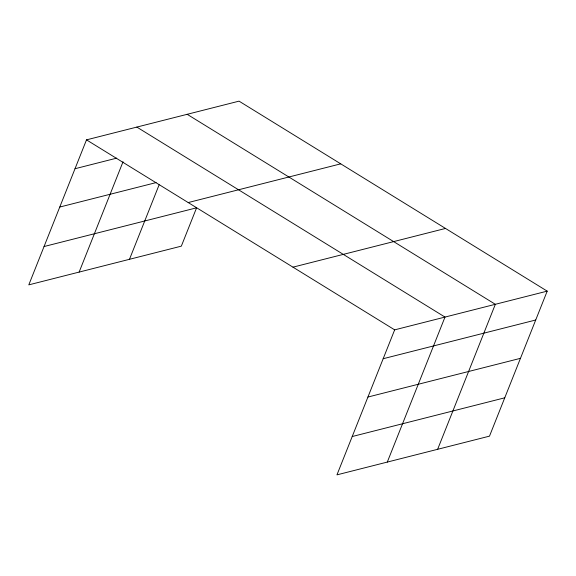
<?xml version="1.0" encoding="UTF-8"?>
<svg xmlns="http://www.w3.org/2000/svg" width="576" height="576" viewBox="0 0 576 576"><rect width="100%" height="100%" fill="white"/><g stroke="black" fill="none" stroke-linecap="round" stroke-linejoin="round"><path stroke-width="0.86" d="M547.2 291.139L394.661 329.854L336.96 474.854L489.499 436.14L547.2 291.139L239.04 101.146L86.501 139.86L28.8 284.861L181.339 246.146L196.589 207.821L44.05 246.535M79.135 272.088L123.034 161.777M129.478 259.308L159.134 184.788M387.295 462.082L444.996 317.081L136.843 127.087M437.63 449.302L495.338 304.301L187.178 114.307M75.017 168.725L116.676 158.148M59.767 207.05L156.103 182.599M188.194 202.558L340.733 163.843M292.968 267.156L445.507 228.442M383.177 358.718L535.716 320.004M367.92 397.044L520.459 358.33M352.21 436.529L504.749 397.814M86.501 139.86L394.661 329.854"/></g></svg>
